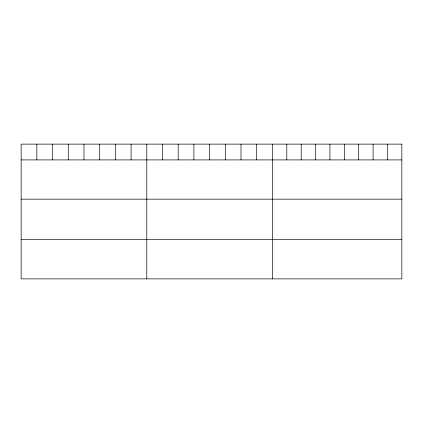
<?xml version="1.0" encoding="UTF-8"?>
<svg xmlns="http://www.w3.org/2000/svg" width="423" height="423" viewBox="0 0 423 423"><rect width="100%" height="100%" fill="white"/><g stroke="black" fill="none" stroke-linecap="round" stroke-linejoin="round"><path stroke-width="0.63" d="M21.15 159.905L401.85 159.905M21.15 199.164L401.85 199.164M21.15 239.614L401.85 239.614M387.468 144.127L387.468 159.905M373.086 144.127L373.086 159.905M358.704 144.127L358.704 159.905M344.322 144.127L344.322 159.905M329.94 144.127L329.94 159.905M315.558 144.127L315.558 159.905M301.176 144.127L301.176 159.905M286.794 144.127L286.794 159.905M272.412 144.127L272.412 278.873M256.708 144.127L256.708 159.905M241.004 144.127L241.004 159.905M225.3 144.127L225.3 159.905M209.597 144.127L209.597 159.905M193.893 144.127L193.893 159.905M178.189 144.127L178.189 159.905M162.485 144.127L162.485 159.905M146.781 144.127L146.781 278.873M131.077 144.127L131.077 159.905M115.373 144.127L115.373 159.905M99.669 144.127L99.669 159.905M83.966 144.127L83.966 159.905M68.262 144.127L68.262 159.905M52.558 144.127L52.558 159.905M36.854 144.127L36.854 159.905M401.85 144.127L21.15 144.127L21.15 278.873L401.85 278.873L401.85 144.127"/></g></svg>
